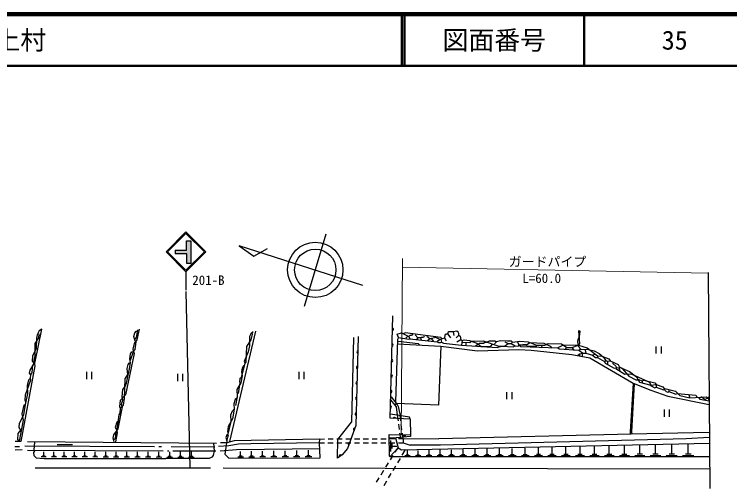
# Model space of a CAD drawing. Units: millimetres, scale not verified. Extents: x 40000 to 680000, y 20000 to 380000.
# Drawn here: x 433869 to 572118, y 289210 to 380000 of the extents above; entities that cross this region are included whole.
import ezdxf
from ezdxf.enums import TextEntityAlignment as Align

# ---------------------------------------------------------------- set-up
doc = ezdxf.new("R2010")
doc.units = ezdxf.units.MM
doc.header["$LTSCALE"] = 1000
for name, color, linetype, lineweight in [('M-BGD', 7, 'Continuous', 25), ('M-BMK-SRVR', 3, 'Continuous', 25), ('M-STR-HTXT', 7, 'Continuous', 13), ('M-STR-STRC', 7, 'Continuous', 25), ('M-TTL', 2, 'Continuous', 140), ('M-TTL-LINE', 7, 'Continuous', 50)]:
    doc.layers.add(name, color=color, linetype=linetype, lineweight=lineweight)
doc.layers.add('M-TTL-TXT', color=7, linetype='Continuous')
doc.styles.add('ＭＳ ゴシック', font='')
doc.styles.get('ＭＳ ゴシック').set_extended_font_data('MS Gothic')

msp = doc.modelspace()

# ---------------------------------------------------------------- hatches: boundary and pattern name
at = {"layer": 'M-STR-STRC'}
msp.add_hatch(color=256, dxfattribs=at).paths.add_polyline_path([(467167, 336208), (467167, 334367), (464981, 334367), (464981, 333646), (467199, 333646), (467199, 331790), (467998, 331790), (467998, 336208)])
msp.add_hatch(color=256, dxfattribs=at).paths.add_polyline_path([(467167, 336208), (467167, 334367), (464981, 334367), (464981, 333646), (467199, 333646), (467199, 331790), (467998, 331790), (467998, 336208)])
msp.add_hatch(color=256, dxfattribs=at).paths.add_polyline_path([(467167, 336208), (467167, 334367), (464981, 334367), (464981, 333646), (467199, 333646), (467199, 331790), (467998, 331790), (467998, 336208)])
msp.add_hatch(color=256, dxfattribs=at).paths.add_polyline_path([(467167, 336208), (467167, 334367), (464981, 334367), (464981, 333646), (467199, 333646), (467199, 331790), (467998, 331790), (467998, 336208)])
msp.add_hatch(color=256, dxfattribs=at).paths.add_polyline_path([(467167, 336208), (467167, 334367), (464981, 334367), (464981, 333646), (467199, 333646), (467199, 331790), (467998, 331790), (467998, 336208)])

# ---------------------------------------------------------------- linework, layer by layer
at = {"layer": 'M-BGD'}
for p, q in [((489930, 323569), (494132, 337561)), ((501223, 327572), (477341, 335195)), ((477341, 335195), (480144, 333192)), ((480144, 333192), (482786, 334718)), ((437922, 312773), (439192, 319123)), ((438261, 318022), (438176, 317345)), ((438684, 318784), (438261, 318022)), ((438515, 318276), (438600, 318107)), ((438600, 318107), (438515, 317430)), ((439192, 319123), (438684, 318784)), ((456972, 317684), (457142, 318361)), ((457142, 318361), (457396, 318700)), ((457650, 318954), (457396, 317514)), ((457396, 318700), (457565, 318700)), ((457988, 319123), (457565, 317006)), ((480510, 318700), (475430, 297364)), ((479578, 318192), (479324, 317684)), ((480002, 318615), (479578, 318192)), ((479663, 317006), (479917, 318107)), ((479917, 318107), (479832, 318446)), ((507857, 318107), (508704, 318361)), ((508111, 317514), (507857, 318107)), ((508704, 318361), (510143, 317684)), ((509381, 318361), (509042, 318192)), ((516324, 317514), (509381, 318361)), ((510820, 318107), (510651, 317853)), ((511328, 318022), (511836, 317430)), ((517340, 318107), (517086, 317938)), ((517678, 318107), (517340, 318107)), ((517848, 318615), (517678, 318446)), ((517678, 318446), (517678, 318107)), ((517678, 318107), (518186, 317430)), ((518694, 318615), (517848, 318615)), ((519372, 318700), (518694, 318615)), ((518694, 318615), (518779, 317853)), ((519626, 318530), (519372, 318700)), ((519795, 318276), (519626, 318530)), ((519795, 317938), (519795, 318276)), ((543248, 318700), (542909, 318784)), ((542909, 318784), (543078, 316244)), ((543078, 317599), (543248, 318700)), ((438515, 317430), (437838, 316329)), ((438176, 317345), (438092, 315313)), ((457226, 316752), (456972, 317684)), ((457565, 317006), (457057, 316329)), ((457396, 317514), (457142, 317176)), ((457396, 316668), (457226, 316752)), ((457226, 315144), (457396, 316668)), ((478816, 315736), (479663, 317006)), ((479324, 317684), (479324, 315906)), ((499390, 317514), (499052, 301089)), ((507942, 317091), (507518, 305068)), ((508111, 317514), (507942, 317091)), ((508026, 316752), (511921, 316329)), ((508111, 317514), (510143, 317176)), ((508704, 316668), (508788, 316583)), ((509889, 317768), (509550, 317345)), ((510312, 317853), (510143, 317684)), ((510143, 317684), (510312, 317260)), ((510143, 317176), (510312, 317260)), ((510651, 317853), (510312, 317853)), ((510312, 317260), (515562, 316668)), ((511836, 317430), (511582, 317091)), ((512344, 317430), (511836, 317430)), ((512514, 317514), (512344, 317430)), ((512344, 317430), (512514, 317006)), ((512937, 317514), (512514, 317514)), ((513106, 317768), (512937, 317514)), ((513614, 317768), (514207, 317260)), ((514207, 317260), (513699, 316837)), ((515308, 317514), (514207, 317260)), ((514461, 317260), (514800, 316752)), ((516070, 317091), (515308, 317514)), ((516070, 317091), (515562, 316668)), ((515562, 316668), (515816, 316498)), ((516324, 317091), (516070, 317091)), ((516578, 317260), (516324, 317514)), ((516578, 317260), (516324, 317091)), ((516324, 317091), (516408, 316583)), ((517001, 317345), (516578, 317260)), ((517086, 317938), (517001, 317345)), ((517001, 317345), (517340, 316837)), ((519795, 317938), (519287, 317430)), ((520134, 317006), (519372, 316583)), ((519795, 317938), (520049, 317768)), ((520049, 317768), (520134, 317006)), ((520134, 317006), (520388, 316922)), ((520388, 316922), (520303, 315990)), ((520388, 316922), (520811, 317006)), ((520811, 317006), (521827, 316922)), ((521827, 316922), (523266, 316414)), ((521912, 316498), (522250, 316752)), ((522250, 316752), (524452, 316837)), ((524452, 316837), (527500, 315821)), ((525129, 316583), (525722, 316837)), ((525722, 316837), (526738, 316837)), ((527076, 316668), (526653, 316244)), ((526738, 316837), (527076, 316668)), ((527838, 316837), (527076, 316668)), ((529193, 316752), (527838, 316837)), ((528685, 316668), (529278, 316329)), ((529955, 316752), (529193, 316752)), ((530124, 316583), (529955, 316752)), ((530124, 316583), (531564, 316752)), ((531140, 316668), (531394, 316075)), ((531564, 316752), (533172, 316668)), ((533172, 316668), (534781, 315990)), ((542740, 316668), (542824, 317176)), ((542909, 315990), (542740, 316668)), ((542824, 317176), (543078, 317599)), ((438092, 315313), (437414, 313958)), ((437838, 316329), (437838, 313958)), ((457057, 316329), (456803, 315228)), ((456803, 315228), (457057, 314382)), ((478647, 312688), (478816, 315736)), ((479324, 315906), (479070, 314720)), ((507942, 316244), (516324, 315821)), ((511921, 316329), (512175, 316075)), ((515816, 316498), (516239, 316498)), ((516324, 315821), (515816, 304391)), ((516239, 316498), (516408, 316583)), ((516324, 315821), (523351, 314890)), ((516408, 316583), (516832, 316414)), ((516832, 316414), (520303, 315990)), ((520303, 315990), (527161, 315567)), ((520388, 316583), (521912, 316498)), ((521150, 316414), (521150, 315906)), ((522928, 315821), (523774, 316414)), ((523266, 316414), (524113, 315736)), ((523774, 316414), (524536, 316414)), ((524113, 315736), (525891, 315736)), ((524536, 316414), (524790, 316583)), ((524790, 316583), (525129, 316583)), ((525891, 315736), (526314, 316244)), ((527161, 315567), (528008, 315821)), ((527500, 315821), (528600, 315821)), ((528008, 315821), (530294, 315652)), ((528600, 315821), (529278, 316329)), ((529278, 316329), (529870, 316329)), ((529870, 316329), (530124, 316583)), ((529870, 316329), (530632, 315906)), ((530294, 315652), (530632, 315906)), ((530632, 315906), (531310, 315821)), ((531310, 315821), (531394, 316075)), ((531394, 316075), (532834, 316075)), ((531394, 316075), (531733, 315736)), ((531733, 315736), (538845, 315482)), ((532834, 316075), (532156, 316160)), ((532834, 316075), (533511, 316498)), ((533003, 315821), (532834, 316075)), ((534696, 315736), (533003, 315821)), ((533511, 316498), (536220, 316414)), ((534781, 315990), (534696, 315736)), ((534781, 315990), (536390, 315990)), ((535712, 315990), (535882, 315482)), ((536220, 316414), (537406, 315821)), ((536390, 315990), (537067, 316329)), ((537067, 316329), (539607, 316244)), ((537406, 315821), (537744, 315398)), ((538845, 315482), (540030, 316075)), ((539184, 315228), (538845, 315482)), ((542994, 314974), (539184, 315228)), ((539607, 316244), (540623, 315567)), ((540030, 316075), (542909, 315990)), ((540623, 315567), (540284, 315144)), ((540623, 315567), (541639, 315567)), ((541639, 315567), (542909, 315990)), ((541639, 315567), (542062, 314974)), ((543078, 316244), (542824, 315821)), ((542824, 315821), (543332, 315228)), ((542909, 315990), (544602, 315482)), ((543332, 315228), (542994, 314974)), ((543332, 315228), (544856, 315144)), ((544602, 315482), (546550, 313958)), ((437414, 313958), (437330, 312942)), ((437838, 313958), (437668, 313112)), ((457057, 314382), (455364, 306423)), ((456210, 313366), (456295, 314297)), ((456295, 313112), (456888, 314805)), ((456295, 314297), (456549, 314720)), ((456549, 314720), (456888, 314805)), ((456888, 314805), (457226, 315144)), ((479070, 314720), (478308, 312858)), ((523351, 314890), (531394, 315144)), ((531394, 315144), (533765, 315059)), ((533765, 315059), (541639, 314212)), ((541639, 314212), (545110, 313535)), ((542740, 314043), (543078, 314297)), ((543671, 314466), (542994, 314974)), ((543078, 314297), (543671, 314466)), ((543078, 314297), (543078, 313958)), ((543671, 313874), (543671, 314466)), ((543671, 314466), (544348, 314466)), ((544179, 315059), (544348, 314466)), ((544348, 314466), (545618, 314043)), ((544856, 315144), (545957, 314890)), ((546042, 314212), (545618, 314043)), ((545618, 314043), (546211, 313620)), ((545957, 314890), (546888, 314382)), ((546550, 313958), (547396, 313874)), ((546550, 313958), (546550, 313620)), ((546888, 314382), (547735, 313704)), ((547396, 313874), (548751, 313366)), ((436906, 311164), (437922, 312773)), ((437330, 312942), (437668, 312519)), ((437668, 313112), (437838, 312011)), ((455872, 312265), (456126, 312604)), ((456041, 311080), (456295, 312604)), ((456126, 312604), (456295, 312604)), ((456295, 312604), (456210, 313366)), ((477800, 309810), (478478, 312519)), ((478308, 312858), (478478, 312519)), ((478478, 312519), (478647, 312688)), ((545110, 313535), (553492, 308624)), ((546211, 313620), (546550, 313620)), ((546550, 313620), (547904, 312858)), ((547735, 313704), (548243, 312942)), ((549090, 312942), (547904, 312858)), ((547904, 312858), (548074, 312519)), ((548074, 312519), (549767, 311588)), ((548497, 312942), (548497, 312350)), ((548751, 313366), (549090, 312942)), ((550614, 312180), (549090, 312942)), ((549513, 312773), (549513, 312434)), ((437838, 312011), (435128, 297364)), ((436822, 310572), (436906, 311164)), ((437414, 312180), (437245, 310656)), ((455533, 308624), (456041, 311080)), ((455702, 311503), (455872, 312265)), ((455787, 310318), (455702, 311503)), ((477885, 311588), (477800, 310826)), ((478139, 312011), (477885, 311588)), ((478393, 312096), (478139, 312011)), ((549513, 312434), (550106, 311926)), ((549767, 311588), (550868, 311672)), ((550106, 311926), (550190, 311672)), ((550190, 311672), (550106, 311503)), ((550106, 311503), (551884, 310402)), ((550868, 311672), (550614, 312180)), ((550783, 311588), (550952, 311757)), ((550952, 310995), (550783, 311588)), ((550952, 311757), (551291, 311588)), ((551291, 311588), (552730, 310910)), ((551291, 311588), (552646, 309979)), ((436991, 310318), (436822, 310572)), ((436991, 310318), (436906, 309556)), ((437245, 310656), (436991, 310318)), ((447788, 310847), (447788, 309447)), ((448838, 309447), (448838, 310847)), ((455279, 309471), (455787, 310318)), ((477546, 309640), (477800, 309810)), ((477885, 310064), (477631, 308709)), ((477800, 310826), (477885, 310064)), ((551884, 310402), (553069, 310487)), ((552646, 309979), (554000, 309302)), ((552730, 310910), (554085, 309894)), ((553069, 310487), (556625, 308878)), ((554085, 309894), (554678, 308878)), ((436991, 309217), (435975, 306338)), ((436398, 308201), (436652, 309302)), ((436652, 309302), (436906, 309556)), ((436906, 309556), (436991, 309217)), ((455194, 305661), (455279, 309471)), ((455279, 308032), (455533, 308624)), ((477631, 308709), (476869, 307439)), ((477208, 306677), (477546, 308709)), ((477462, 308878), (477546, 309640)), ((477546, 308709), (477462, 308878)), ((553492, 308624), (552900, 299226)), ((553238, 299226), (553746, 308540)), ((553492, 308624), (556879, 307270)), ((554000, 309302), (554424, 309302)), ((554424, 309302), (554508, 309386)), ((554508, 309386), (555186, 309132)), ((554678, 308878), (556879, 308286)), ((555186, 309132), (555524, 309217)), ((555186, 309132), (555186, 308794)), ((555524, 309217), (557641, 308709)), ((556625, 308878), (556879, 308286)), ((556879, 308286), (557895, 308370)), ((557641, 308709), (557895, 308370)), ((557895, 308370), (559165, 307947)), ((557895, 308370), (557895, 307862)), ((568140, 308878), (568140, 308370)), ((436483, 306592), (436398, 308201)), ((454686, 306000), (454856, 307439)), ((454856, 307439), (455279, 308032)), ((476869, 307439), (476954, 306000)), ((556879, 308286), (556794, 308201)), ((556794, 308201), (557641, 307778)), ((556879, 307270), (560181, 306169)), ((557641, 307778), (557895, 307862)), ((557895, 307862), (559334, 307354)), ((559165, 307947), (559504, 307524)), ((559334, 307354), (559588, 307608)), ((559504, 307524), (559504, 307354)), ((559504, 307354), (559842, 307016)), ((559588, 307608), (561620, 307100)), ((559842, 307016), (560181, 306931)), ((560181, 306931), (560350, 307016)), ((560350, 307439), (560350, 307016)), ((560350, 307016), (561705, 306508)), ((561620, 307100), (562467, 306254)), ((568140, 307354), (568140, 306169)), ((435975, 306338), (435890, 305407)), ((436060, 304560), (436483, 306592)), ((455364, 306423), (454348, 305322)), ((454856, 305407), (454686, 306000)), ((454940, 304391), (455194, 305661)), ((476869, 305746), (476530, 305492)), ((476954, 306000), (476615, 304306)), ((506672, 306000), (507857, 304560)), ((560181, 306169), (568140, 304560)), ((561705, 306508), (562044, 306677)), ((562044, 306677), (565600, 306338)), ((562467, 306254), (564414, 305830)), ((564245, 306423), (564414, 305830)), ((564414, 305830), (567632, 306000)), ((565600, 306338), (565854, 305915)), ((566108, 305915), (566362, 305576)), ((566362, 305576), (568140, 305238)), ((567293, 305492), (566531, 306000)), ((567970, 305746), (567293, 305492)), ((567632, 306000), (567970, 305746)), ((568140, 306169), (567970, 305746)), ((567970, 305746), (568140, 305238)), ((435721, 304391), (435298, 302698)), ((436060, 304560), (435721, 304391)), ((435721, 302528), (436060, 304560)), ((435890, 305407), (436060, 305068)), ((454348, 305322), (454178, 304137)), ((454348, 303798), (454940, 304391)), ((454602, 304560), (454856, 305407)), ((454686, 304137), (454602, 304560)), ((476530, 305492), (476276, 304645)), ((476276, 304645), (476361, 303629)), ((506587, 305407), (507434, 304391)), ((507688, 304730), (507434, 304391)), ((515816, 304391), (507688, 304730)), ((453924, 299819), (454771, 304052)), ((454263, 302867), (454094, 302528)), ((454178, 304137), (454348, 303798)), ((454348, 303798), (454263, 302867)), ((454263, 302867), (454602, 302782)), ((454771, 304052), (454686, 304137)), ((475684, 302528), (476022, 303290)), ((476361, 303629), (476022, 301766)), ((476022, 303290), (476361, 303629)), ((435552, 301512), (434790, 297448)), ((434874, 300920), (435721, 302528)), ((435298, 302698), (435552, 301512)), ((454094, 302528), (453670, 299565)), ((476022, 301766), (475176, 300242)), ((475768, 301258), (475684, 302528)), ((507878, 302463), (508021, 301388)), ((508554, 301345), (508421, 302373)), ((510344, 301701), (510426, 298684)), ((434790, 300073), (434874, 300920)), ((435128, 299565), (434790, 300073)), ((453670, 301089), (453332, 300073)), ((453332, 300073), (453670, 299565)), ((453924, 301343), (453670, 301089)), ((475176, 300242), (475091, 299226)), ((475176, 298803), (475768, 301258)), ((508113, 300694), (508245, 299703)), ((508771, 299659), (508643, 300651)), ((434536, 297787), (434620, 298888)), ((434620, 298888), (435128, 299565)), ((452993, 298041), (453078, 298634)), ((453078, 298634), (453924, 299819)), ((453501, 299311), (453332, 297956)), ((453755, 299057), (453416, 297279)), ((453670, 299565), (453755, 299057)), ((474922, 298634), (474752, 298126)), ((475176, 298803), (474922, 298634)), ((474922, 297533), (475260, 298634)), ((475091, 299226), (475260, 299142)), ((475260, 298634), (475176, 298803)), ((506313, 298754), (510426, 298684)), ((508337, 299009), (508480, 297935)), ((508994, 297938), (508861, 298965)), ((553069, 298803), (515900, 297872)), ((552900, 299226), (552912, 298799)), ((568140, 299142), (553069, 298803)), ((553276, 298808), (553238, 299226)), ((435128, 297364), (434028, 297364)), ((434790, 297448), (434536, 297787)), ((436398, 297364), (472974, 297025)), ((437753, 297279), (437668, 295670)), ((453162, 297279), (452993, 298041)), ((453332, 297956), (453078, 297702)), ((474922, 297533), (474583, 294908)), ((474752, 298126), (474922, 297533)), ((476361, 297533), (474922, 297110)), ((492931, 297853), (476361, 297533)), ((492871, 297110), (492931, 297853)), ((492931, 297853), (493812, 297857)), ((494512, 297861), (495512, 297866)), ((496212, 297870), (497212, 297875)), ((497912, 297879), (498912, 297884)), ((499612, 297888), (500612, 297893)), ((501312, 297897), (502312, 297902)), ((503012, 297906), (504012, 297911)), ((504712, 297915), (505712, 297920)), ((506412, 297924), (507412, 297929)), ((506554, 297538), (506585, 295437)), ((508112, 297933), (508994, 297938)), ((508994, 297938), (515900, 297872)), ((563737, 297872), (516239, 296686)), ((568140, 298126), (563737, 297872)), ((433943, 296432), (434874, 296432)), ((435890, 296517), (460952, 296432)), ((442156, 296771), (445119, 296771)), ((461798, 296432), (462306, 296432)), ((464169, 296432), (472636, 296348)), ((472382, 297025), (472466, 295586)), ((475345, 296517), (473313, 296432)), ((474922, 297110), (473736, 297110)), ((477208, 296856), (475345, 296517)), ((492956, 295924), (476784, 295755)), ((479578, 296940), (477208, 296856)), ((492871, 297110), (479578, 296940)), ((492871, 297110), (493786, 297111)), ((492956, 294231), (492871, 297110)), ((494486, 297112), (495486, 297114)), ((496186, 297115), (497186, 297116)), ((497886, 297117), (498886, 297119)), ((499586, 297120), (500586, 297121)), ((501286, 297122), (502286, 297124)), ((502986, 297125), (503986, 297126)), ((504686, 297127), (505686, 297129)), ((506386, 297130), (507386, 297132)), ((506798, 296914), (506814, 296014)), ((506960, 296467), (507802, 296493)), ((507458, 295280), (508018, 296180)), ((508086, 297133), (509002, 297134)), ((516239, 296686), (510397, 296686)), ((522906, 294788), (522906, 295890)), ((525254, 294796), (525254, 295941)), ((527653, 294804), (527653, 295994)), ((530105, 294813), (530105, 296047)), ((532612, 294822), (532611, 296102)), ((535173, 294831), (535173, 296158)), ((537791, 294840), (537790, 296215)), ((540466, 294849), (540466, 296273)), ((543200, 294859), (543200, 296333)), ((545995, 294869), (545995, 296394)), ((548851, 294879), (548851, 296456)), ((551770, 294889), (551770, 296520)), ((554754, 294899), (554753, 296585)), ((557803, 294910), (557802, 296652)), ((560919, 294921), (560918, 296720)), ((564104, 294932), (564103, 296789)), ((435382, 295755), (434028, 295670)), ((436398, 295670), (462645, 295586)), ((437753, 295586), (437584, 295247)), ((437584, 295247), (437668, 294654)), ((437668, 295670), (437753, 295586)), ((437668, 294654), (438092, 294231)), ((439802, 294567), (439321, 294569)), ((439561, 294568), (439565, 295386)), ((441776, 294558), (441290, 294561)), ((441533, 294559), (441538, 295386)), ((443761, 294550), (443270, 294552)), ((443516, 294551), (443520, 295386)), ((445756, 294541), (445260, 294544)), ((445508, 294542), (445512, 295386)), ((447761, 294532), (447259, 294535)), ((447510, 294534), (447514, 295386)), ((449776, 294524), (449269, 294526)), ((449523, 294525), (449527, 295386)), ((451801, 294515), (451290, 294518)), ((451545, 294516), (451550, 295386)), ((453837, 294506), (453320, 294509)), ((453578, 294508), (453583, 295386)), ((455883, 294497), (455361, 294500)), ((455622, 294499), (455626, 295386)), ((457939, 294489), (457412, 294491)), ((457676, 294490), (457680, 295386)), ((460006, 294480), (459474, 294482)), ((459740, 294481), (459745, 295386)), ((462083, 294471), (461546, 294473)), ((461815, 294472), (461819, 295386)), ((463492, 295586), (463746, 295586)), ((463900, 294463), (463905, 295386)), ((464508, 295586), (472805, 295586)), ((465996, 294454), (466001, 295386)), ((468103, 294445), (468107, 295386)), ((472297, 294654), (472043, 294316)), ((472466, 295586), (472297, 294654)), ((476784, 295755), (473652, 295501)), ((474583, 294908), (475345, 294146)), ((477880, 294521), (477340, 294518)), ((477610, 294519), (477606, 295438)), ((479998, 294535), (479443, 294533)), ((479720, 294534), (479716, 295478)), ((482145, 294550), (481575, 294547)), ((481860, 294549), (481856, 295518)), ((484323, 294565), (483738, 294562)), ((484030, 294564), (484025, 295558)), ((486531, 294580), (485930, 294577)), ((486231, 294579), (486226, 295599)), ((488770, 294596), (488154, 294593)), ((488462, 294594), (488457, 295641)), ((491040, 294611), (490409, 294608)), ((490725, 294610), (490720, 295683)), ((506560, 293837), (507088, 294686)), ((508835, 294705), (509493, 295798)), ((510354, 294590), (509339, 294590)), ((510100, 294742), (509592, 294742)), ((509846, 294742), (509846, 295605)), ((512436, 294590), (511376, 294590)), ((512171, 294749), (511641, 294749)), ((511906, 294749), (511906, 295650)), ((514564, 294591), (513459, 294591)), ((514288, 294757), (513735, 294757)), ((514011, 294757), (514011, 295696)), ((516739, 294592), (515587, 294591)), ((516451, 294764), (515875, 294764)), ((516163, 294764), (516163, 295743)), ((518962, 294592), (517763, 294592)), ((518662, 294772), (518062, 294772)), ((518362, 294772), (518362, 295791)), ((521233, 294593), (519986, 294592)), ((520921, 294780), (520298, 294780)), ((520609, 294780), (520609, 295840)), ((523555, 294593), (522258, 294593)), ((523231, 294788), (522582, 294788)), ((525928, 294594), (524580, 294594)), ((525591, 294796), (524917, 294796)), ((528353, 294595), (526954, 294594)), ((528003, 294805), (527303, 294804)), ((530832, 294595), (529379, 294595)), ((530468, 294813), (529742, 294813)), ((533365, 294596), (531859, 294596)), ((532988, 294822), (532235, 294822)), ((535954, 294597), (534392, 294596)), ((535563, 294831), (534783, 294831)), ((538600, 294597), (536982, 294597)), ((538195, 294840), (537386, 294840)), ((541304, 294598), (539628, 294598)), ((540885, 294849), (540047, 294849)), ((544068, 294599), (542333, 294598)), ((543634, 294859), (542767, 294859)), ((546892, 294600), (545098, 294599)), ((546444, 294869), (545546, 294869)), ((549779, 294600), (547923, 294600)), ((549315, 294879), (548387, 294879)), ((552730, 294601), (550811, 294601)), ((552250, 294889), (551290, 294889)), ((555745, 294602), (553762, 294602)), ((555249, 294899), (554258, 294899)), ((558827, 294603), (556778, 294602)), ((558315, 294910), (557290, 294910)), ((561977, 294604), (559861, 294603)), ((561448, 294921), (560390, 294921)), ((565196, 294605), (563011, 294604)), ((564650, 294932), (563557, 294932)), ((438092, 294231), (439616, 294062)), ((440042, 294421), (439080, 294426)), ((439616, 294062), (463153, 294062)), ((442019, 294411), (441047, 294416)), ((444006, 294401), (443024, 294406)), ((446003, 294391), (445011, 294396)), ((448010, 294381), (447008, 294386)), ((450028, 294371), (449016, 294376)), ((452056, 294360), (451033, 294365)), ((454094, 294350), (453061, 294355)), ((456143, 294340), (455099, 294345)), ((458202, 294329), (457148, 294335)), ((460271, 294319), (459207, 294324)), ((462351, 294308), (461277, 294314)), ((471535, 294062), (463153, 294062)), ((464442, 294298), (463357, 294303)), ((464171, 294462), (463629, 294465)), ((466543, 294287), (465447, 294292)), ((466270, 294453), (465722, 294455)), ((468655, 294276), (467548, 294282)), ((468379, 294444), (467826, 294446)), ((472043, 294316), (471535, 294062)), ((475345, 294146), (492956, 294231)), ((478151, 294360), (477070, 294355)), ((480276, 294370), (479166, 294365)), ((482431, 294380), (481291, 294375)), ((484616, 294391), (483446, 294385)), ((486832, 294402), (485631, 294396)), ((489079, 294412), (487847, 294406)), ((491357, 294423), (490094, 294417)), ((505662, 292394), (506190, 293243)), ((568236, 294405), (506465, 294389)), ((507959, 293248), (508475, 294105)), ((437922, 292284), (471789, 292284)), ((474244, 292284), (568224, 292114)), ((504763, 290950), (505292, 291799)), ((507083, 291791), (507599, 292648)), ((503865, 289507), (504393, 290356)), ((506207, 290334), (506722, 291191)), ((505331, 288877), (505846, 289734))]:
    msp.add_line(p, q, dxfattribs=at)
for points in [[(510344, 301701), (506517, 301876), (507044, 321689)], [(500330, 317700), (499859, 300474), (498253, 295998), (497200, 294813), (496331, 294181)], [(507434, 304391), (507662, 304060), (507878, 302463)], [(507857, 304560), (508060, 304153), (508421, 302373)], [(510344, 301701), (510258, 302068), (506539, 302685)], [(496331, 294181), (496383, 297788), (499052, 301089)], [(506465, 294389), (506395, 294529), (506313, 298754)], [(510426, 298684), (510443, 298371), (507646, 298101), (506327, 298026)], [(507509, 298093), (508018, 296180), (506465, 294389)], [(508994, 297938), (509002, 297134), (510397, 296686)], [(508018, 296180), (508686, 295780), (568216, 297079)]]:
    msp.add_lwpolyline(points, dxfattribs=at)
for radius in [5351, 4000]:
    msp.add_circle((492036, 330568), radius, dxfattribs=at)
for centre, start, end in [((506917, 319041), 281.15793, 75.79716), ((506837, 316042), 281.15793, 75.79716), ((500304, 314700), 101.11537, 255.75461), ((506758, 313043), 281.15793, 75.79716), ((500222, 311701), 101.11537, 255.75461), ((506678, 310044), 281.15793, 75.79716), ((500140, 308702), 101.11537, 255.75461), ((506598, 307045), 281.15793, 75.79716), ((500058, 305703), 101.11537, 255.75461), ((506518, 304046), 281.15793, 75.79716), ((499976, 302704), 101.11537, 255.75461), ((507344, 301782), 10.05398, 164.69321), ((499653, 299733), 82.9412, 237.58044), ((509313, 298759), 191.70246, 346.34169), ((498640, 296909), 82.9412, 237.58044), ((496888, 294517), 48.70776, 203.34699)]:
    msp.add_arc(centre, 256, start, end, dxfattribs=at)
at = {"layer": 'M-BMK-SRVR'}
msp.add_line((567970, 330045), (568282, 288253), dxfattribs=at)
at = {"layer": 'M-STR-HTXT'}
for p, q in [((508873, 332754), (508645, 298689)), ((508855, 331092), (567971, 329933))]:
    msp.add_line(p, q, dxfattribs=at)
at = {"layer": 'M-STR-STRC'}
for p, q in [((463184, 334045), (467045, 337906)), ((463481, 334045), (467045, 337609)), ((467045, 337906), (470906, 334045)), ((467045, 337609), (470609, 334045)), ((467167, 334367), (467167, 336208)), ((467167, 336208), (467998, 336208)), ((467998, 336208), (467998, 331790)), ((467045, 330184), (463184, 334045)), ((467045, 330481), (463481, 334045)), ((464981, 334367), (464981, 333646)), ((464981, 334367), (467167, 334367)), ((467199, 333646), (464981, 333646)), ((470906, 334045), (467045, 330184)), ((470609, 334045), (467045, 330481)), ((467199, 331790), (467199, 333646)), ((467998, 331790), (467199, 331790)), ((467045, 330184), (467045, 326628)), ((467048, 326404), (467810, 292284)), ((557860, 315765), (557860, 314365)), ((558910, 314365), (558910, 315765)), ((465383, 310448), (465383, 309048)), ((466433, 309048), (466433, 310448)), ((488843, 310847), (488843, 309447)), ((489893, 309447), (489893, 310847)), ((529009, 306937), (529009, 305537)), ((530059, 305537), (530059, 306937)), ((559460, 303561), (559460, 302161)), ((560510, 302161), (560510, 303561))]:
    msp.add_line(p, q, dxfattribs=at)
at = {"layer": 'M-TTL'}
msp.add_line((680000, 380000), (40000, 380000), dxfattribs=at)
at = {"layer": 'M-TTL-LINE'}
for p, q in [((508747, 380000), (508747, 370000)), ((509247, 380000), (509247, 370000)), ((543997, 380000), (543997, 370000)), ((40000, 370000), (680000, 370000))]:
    msp.add_line(p, q, dxfattribs=at)

# ---------------------------------------------------------------- texts
at = {"layer": 'M-STR-HTXT', "style": 'ＭＳ ゴシック'}
for s, p in [('ガードパイプ', (529414, 330689)), ('L=60.0', (532048, 327478))]:
    msp.add_text(s, height=1833, dxfattribs=at).set_placement(p, align=Align.BOTTOM_LEFT)
at = {"layer": 'M-STR-STRC', "style": 'ＭＳ ゴシック'}
msp.add_text('201-B', height=1833, dxfattribs=at).set_placement((468259, 327111), align=Align.BOTTOM_LEFT)
at = {"layer": 'M-TTL-TXT', "style": 'ＭＳ ゴシック'}
msp.add_text('山口市徳地上村', height=3666, dxfattribs=at).set_placement((405024, 375000), align=Align.MIDDLE_LEFT)
for s, p in [('図面番号', (526622, 375000)), ('35', (561497, 375000))]:
    msp.add_text(s, height=3666, dxfattribs=at).set_placement(p, align=Align.MIDDLE_CENTER)

doc.saveas('drawing.dxf')
